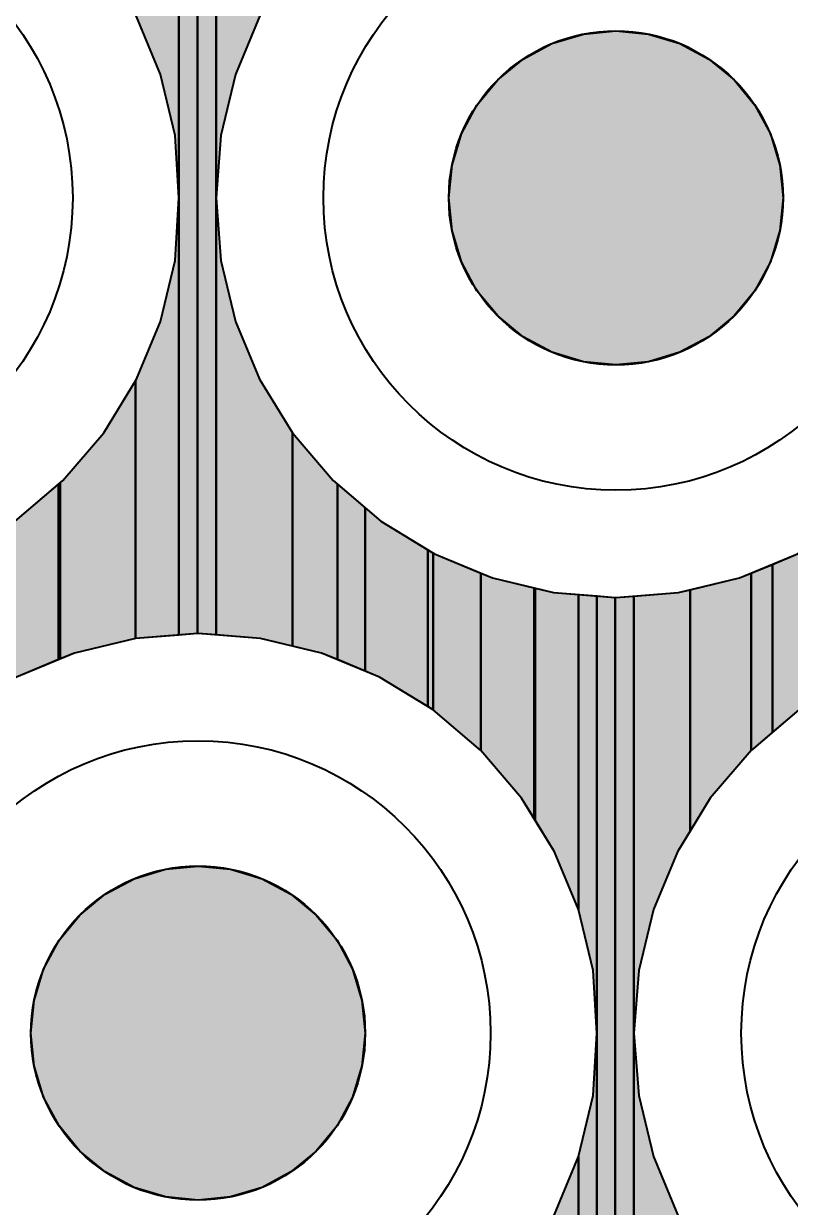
# Model space of a CAD drawing. Header units: millimetres. Extents: x 3.8 to 71.6, y 3.7 to 38.5.
# Drawn here: x 37.283 to 39.117, y 18.563 to 21.397 of the extents above; entities that cross this region are included whole.
import ezdxf

# ---------------------------------------------------------------- set-up
doc = ezdxf.new("R2010")
doc.units = ezdxf.units.MM
for name, color, linetype in [('bottom_copper', 7, 'Continuous'), ('drill_plated', 7, 'Continuous'), ('top_copper', 7, 'Continuous')]:
    doc.layers.add(name, color=color, linetype=linetype)

# ---------------------------------------------------------------- blocks, each defined once
blk = doc.blocks.new('Block5882')
at = {"layer": 'bottom_copper', "lineweight": 40}
for points in [[(0.5194, 11.4814), (0.3944, 11.4049), (0.2802, 11.3074), (0.2802, 11.732), (0.3913, 11.7781), (0.5194, 11.8565), (0.5194, 11.4814)], [(0.2802, 11.3074), (0.1827, 11.1932), (0.1345, 11.1144), (0.1345, 11.6922), (0.2526, 11.7206), (0.2802, 11.732), (0.2802, 11.3074)], [(0.1345, 11.1144), (0.1043, 11.0651), (0.0468, 10.9264), (0.0117, 10.7804), (0, 10.6307), (0, 11.6772), (0.1066, 11.6855), (0.1345, 11.6922), (0.1345, 11.1144)], [(0, 9.3842), (-0.0431, 9.3876), (-0.0446, 9.3875), (-0.0446, 11.6739), (-0.0431, 11.6738), (0, 11.6772), (0, 9.3842)], [(0.1345, 9.3692), (0.1066, 9.3759), (0, 9.3842), (0, 10.6307), (0.0117, 10.481), (0.0468, 10.335), (0.1043, 10.1963), (0.1345, 10.1469), (0.1345, 9.3692)]]:
    blk.add_hatch(color=7, dxfattribs=at).paths.add_polyline_path(points, flags=0)
at = {"layer": 'bottom_copper', "color": 7, "lineweight": 40}
for points in [[(0.5194, 11.4814), (0.3944, 11.4049), (0.2802, 11.3074), (0.2802, 11.732), (0.3913, 11.7781), (0.5194, 11.8565), (0.5194, 11.4814)], [(0.2802, 11.3074), (0.1827, 11.1932), (0.1345, 11.1144), (0.1345, 11.6922), (0.2526, 11.7206), (0.2802, 11.732), (0.2802, 11.3074)], [(0.1345, 11.1144), (0.1043, 11.0651), (0.0468, 10.9264), (0.0117, 10.7804), (0, 10.6307), (0, 11.6772), (0.1066, 11.6855), (0.1345, 11.6922), (0.1345, 11.1144)], [(0, 9.3842), (-0.0431, 9.3876), (-0.0446, 9.3875), (-0.0446, 11.6739), (-0.0431, 11.6738), (0, 11.6772), (0, 9.3842)], [(0.1345, 9.3692), (0.1066, 9.3759), (0, 9.3842), (0, 10.6307), (0.0117, 10.481), (0.0468, 10.335), (0.1043, 10.1963), (0.1345, 10.1469), (0.1345, 9.3692)]]:
    blk.add_lwpolyline(points, close=True, dxfattribs=at)
blk = doc.blocks.new('Block6923')
at = {"layer": 'bottom_copper', "lineweight": 40}
for points in [[(-0.1043, 15.8072), (-0.1474, 15.8106), (-0.1489, 15.8105), (-0.1489, 22.0357), (-0.1043, 22.0357), (-0.1043, 15.8072)], [(0.0784, 17.4162), (0, 17.2881), (-0.0575, 17.1494), (-0.0926, 17.0034), (-0.1043, 16.8537), (-0.1043, 22.0357), (0.0784, 22.0357), (0.0784, 17.4162)], [(0.0784, 15.7806), (0.0023, 15.7989), (-0.1043, 15.8072), (-0.1043, 16.8537), (-0.0926, 16.704), (-0.0575, 16.558), (0, 16.4193), (0.0784, 16.2912), (0.0784, 15.7806)], [(0.2526, 15.7206), (0.1483, 15.7638), (0.0784, 15.7806), (0.0784, 16.2912), (0.1759, 16.177), (0.2526, 16.1115), (0.2526, 15.7206)], [(0.4026, 15.6356), (0.287, 15.7063), (0.2526, 15.7206), (0.2526, 16.1115), (0.2901, 16.0795), (0.4026, 16.0106), (0.4026, 15.6356)], [(0.5293, 15.5304), (0.4151, 15.6279), (0.4026, 15.6356), (0.4026, 16.0106), (0.4182, 16.0011), (0.5293, 15.955), (0.5293, 15.5304)], [(0.6595, 15.3628), (0.6268, 15.4162), (0.5293, 15.5304), (0.5293, 15.955), (0.5569, 15.9436), (0.6595, 15.9189), (0.6595, 15.3628)], [(0.8066, 14.8537), (0.7978, 15.0034), (0.7627, 15.1494), (0.7052, 15.2881), (0.6595, 15.3628), (0.6595, 15.9189), (0.7029, 15.9085), (0.8066, 15.9004), (0.8066, 14.8537)], [(0.8511, 13.6105), (0.8066, 13.607), (0.8066, 15.9004), (0.8511, 15.8969), (0.8511, 13.6105)], [(0.8066, 13.607), (0.7029, 13.5989), (0.6595, 13.5885), (0.6595, 14.3446), (0.7052, 14.4193), (0.7627, 14.558), (0.7978, 14.704), (0.8066, 14.8537), (0.8066, 13.607)]]:
    blk.add_hatch(color=7, dxfattribs=at).paths.add_polyline_path(points, flags=0)
at = {"layer": 'bottom_copper', "color": 7, "lineweight": 40}
for points in [[(-0.1043, 15.8072), (-0.1474, 15.8106), (-0.1489, 15.8105), (-0.1489, 22.0357), (-0.1043, 22.0357), (-0.1043, 15.8072)], [(0.0784, 17.4162), (0, 17.2881), (-0.0575, 17.1494), (-0.0926, 17.0034), (-0.1043, 16.8537), (-0.1043, 22.0357), (0.0784, 22.0357), (0.0784, 17.4162)], [(0.0784, 15.7806), (0.0023, 15.7989), (-0.1043, 15.8072), (-0.1043, 16.8537), (-0.0926, 16.704), (-0.0575, 16.558), (0, 16.4193), (0.0784, 16.2912), (0.0784, 15.7806)], [(0.2526, 15.7206), (0.1483, 15.7638), (0.0784, 15.7806), (0.0784, 16.2912), (0.1759, 16.177), (0.2526, 16.1115), (0.2526, 15.7206)], [(0.4026, 15.6356), (0.287, 15.7063), (0.2526, 15.7206), (0.2526, 16.1115), (0.2901, 16.0795), (0.4026, 16.0106), (0.4026, 15.6356)], [(0.5293, 15.5304), (0.4151, 15.6279), (0.4026, 15.6356), (0.4026, 16.0106), (0.4182, 16.0011), (0.5293, 15.955), (0.5293, 15.5304)], [(0.6595, 15.3628), (0.6268, 15.4162), (0.5293, 15.5304), (0.5293, 15.955), (0.5569, 15.9436), (0.6595, 15.9189), (0.6595, 15.3628)], [(0.8066, 14.8537), (0.7978, 15.0034), (0.7627, 15.1494), (0.7052, 15.2881), (0.6595, 15.3628), (0.6595, 15.9189), (0.7029, 15.9085), (0.8066, 15.9004), (0.8066, 14.8537)], [(0.8511, 13.6105), (0.8066, 13.607), (0.8066, 15.9004), (0.8511, 15.8969), (0.8511, 13.6105)], [(0.8066, 13.607), (0.7029, 13.5989), (0.6595, 13.5885), (0.6595, 14.3446), (0.7052, 14.4193), (0.7627, 14.558), (0.7978, 14.704), (0.8066, 14.8537), (0.8066, 13.607)]]:
    blk.add_lwpolyline(points, close=True, dxfattribs=at)
blk = doc.blocks.new('Block7672')
at = {"layer": 'bottom_copper', "lineweight": 40}
for points in [[(0.9109, 16.8537), (0.9021, 17.0034), (0.867, 17.1494), (0.8095, 17.2881), (0.8072, 17.2919), (0.8072, 22.0357), (0.9109, 22.0357), (0.9109, 16.8537)], [(0.9554, 15.8105), (0.9109, 15.807), (0.9109, 22.0357), (0.9554, 22.0357), (0.9554, 15.8105)], [(0.9109, 15.807), (0.8072, 15.7989), (0.8072, 16.4155), (0.8095, 16.4193), (0.867, 16.558), (0.9021, 16.704), (0.9109, 16.8537), (0.9109, 15.807)], [(0.8072, 15.7989), (0.6612, 15.7638), (0.6272, 15.7497), (0.6272, 16.1715), (0.6336, 16.177), (0.7311, 16.2912), (0.8072, 16.4155), (0.8072, 15.7989)], [(0.6272, 15.7497), (0.5225, 15.7063), (0.5194, 15.7044), (0.5194, 16.0795), (0.6272, 16.1715), (0.6272, 15.7497)]]:
    blk.add_hatch(color=7, dxfattribs=at).paths.add_polyline_path(points, flags=0)
at = {"layer": 'bottom_copper', "color": 7, "lineweight": 40}
for points in [[(0.9109, 16.8537), (0.9021, 17.0034), (0.867, 17.1494), (0.8095, 17.2881), (0.8072, 17.2919), (0.8072, 22.0357), (0.9109, 22.0357), (0.9109, 16.8537)], [(0.9554, 15.8105), (0.9109, 15.807), (0.9109, 22.0357), (0.9554, 22.0357), (0.9554, 15.8105)], [(0.9109, 15.807), (0.8072, 15.7989), (0.8072, 16.4155), (0.8095, 16.4193), (0.867, 16.558), (0.9021, 16.704), (0.9109, 16.8537), (0.9109, 15.807)], [(0.8072, 15.7989), (0.6612, 15.7638), (0.6272, 15.7497), (0.6272, 16.1715), (0.6336, 16.177), (0.7311, 16.2912), (0.8072, 16.4155), (0.8072, 15.7989)], [(0.6272, 15.7497), (0.5225, 15.7063), (0.5194, 15.7044), (0.5194, 16.0795), (0.6272, 16.1715), (0.6272, 15.7497)]]:
    blk.add_lwpolyline(points, close=True, dxfattribs=at)
blk = doc.blocks.new('Block32102')
at = {"layer": 'top_copper', "lineweight": 40}
for points in [[(0.4602, 11.4452), (0.3944, 11.4049), (0.3313, 11.351), (0.3313, 11.7532), (0.3913, 11.7781), (0.4602, 11.8203), (0.4602, 11.4452)], [(0.3313, 11.351), (0.2802, 11.3074), (0.1827, 11.1932), (0.1345, 11.1144), (0.1345, 11.6922), (0.2526, 11.7206), (0.3313, 11.7532), (0.3313, 11.351)], [(0.1345, 11.1144), (0.1043, 11.0651), (0.0468, 10.9264), (0.0117, 10.7804), (0, 10.6307), (0, 11.6772), (0.1066, 11.6855), (0.1345, 11.6922), (0.1345, 11.1144)], [(0, 9.3842), (-0.0431, 9.3876), (-0.0446, 9.3875), (-0.0446, 11.6739), (-0.0431, 11.6738), (0, 11.6772), (0, 9.3842)], [(0.1345, 9.3692), (0.1066, 9.3759), (0, 9.3842), (0, 10.6307), (0.0117, 10.481), (0.0468, 10.335), (0.1043, 10.1963), (0.1345, 10.1469), (0.1345, 9.3692)]]:
    blk.add_hatch(color=7, dxfattribs=at).paths.add_polyline_path(points, flags=0)
at = {"layer": 'top_copper', "color": 7, "lineweight": 40}
for points in [[(0.4602, 11.4452), (0.3944, 11.4049), (0.3313, 11.351), (0.3313, 11.7532), (0.3913, 11.7781), (0.4602, 11.8203), (0.4602, 11.4452)], [(0.3313, 11.351), (0.2802, 11.3074), (0.1827, 11.1932), (0.1345, 11.1144), (0.1345, 11.6922), (0.2526, 11.7206), (0.3313, 11.7532), (0.3313, 11.351)], [(0.1345, 11.1144), (0.1043, 11.0651), (0.0468, 10.9264), (0.0117, 10.7804), (0, 10.6307), (0, 11.6772), (0.1066, 11.6855), (0.1345, 11.6922), (0.1345, 11.1144)], [(0, 9.3842), (-0.0431, 9.3876), (-0.0446, 9.3875), (-0.0446, 11.6739), (-0.0431, 11.6738), (0, 11.6772), (0, 9.3842)], [(0.1345, 9.3692), (0.1066, 9.3759), (0, 9.3842), (0, 10.6307), (0.0117, 10.481), (0.0468, 10.335), (0.1043, 10.1963), (0.1345, 10.1469), (0.1345, 9.3692)]]:
    blk.add_lwpolyline(points, close=True, dxfattribs=at)
blk = doc.blocks.new('Block33282')
at = {"layer": 'top_copper', "lineweight": 40}
for points in [[(0.1108, 17.4162), (0.0324, 17.2881), (-0.0251, 17.1494), (-0.0602, 17.0034), (-0.0719, 16.8537), (-0.0719, 24.0118), (0, 24.0175), (0.1108, 24.0441), (0.1108, 17.4162)], [(-0.0719, 15.8072), (-0.115, 15.8106), (-0.1165, 15.8105), (-0.1165, 24.0086), (-0.115, 24.0084), (-0.0719, 24.0118), (-0.0719, 15.8072)], [(0.1108, 15.7806), (0.0347, 15.7989), (-0.0719, 15.8072), (-0.0719, 16.8537), (-0.0602, 16.704), (-0.0251, 16.558), (0.0324, 16.4193), (0.1108, 16.2912), (0.1108, 15.7806)], [(0.2188, 15.748), (0.1807, 15.7638), (0.1108, 15.7806), (0.1108, 16.2912), (0.2083, 16.177), (0.2188, 16.168), (0.2188, 15.748)], [(0.4475, 15.6279), (0.3194, 15.7063), (0.2188, 15.748), (0.2188, 16.168), (0.3225, 16.0795), (0.4475, 16.003), (0.4475, 15.6279)], [(0.5617, 15.5304), (0.4475, 15.6279), (0.4475, 16.003), (0.4506, 16.0011), (0.5617, 15.955), (0.5617, 15.5304)], [(0.689, 15.3675), (0.6592, 15.4162), (0.5617, 15.5304), (0.5617, 15.955), (0.5893, 15.9436), (0.689, 15.9196), (0.689, 15.3675)], [(0.7951, 15.1494), (0.7376, 15.2881), (0.689, 15.3675), (0.689, 15.9196), (0.7353, 15.9085), (0.7951, 15.9038), (0.7951, 15.1494)], [(0.839, 14.8537), (0.8302, 15.0034), (0.7951, 15.1494), (0.7951, 15.9038), (0.839, 15.9004), (0.839, 14.8537)], [(0.8835, 13.6105), (0.839, 13.607), (0.839, 15.9004), (0.8835, 15.8969), (0.8835, 13.6105)], [(0.839, 13.607), (0.7951, 13.6036), (0.7951, 14.558), (0.8302, 14.704), (0.839, 14.8537), (0.839, 13.607)], [(0.7951, 13.6036), (0.7353, 13.5989), (0.689, 13.5878), (0.689, 14.3399), (0.7376, 14.4193), (0.7951, 14.558), (0.7951, 13.6036)]]:
    blk.add_hatch(color=7, dxfattribs=at).paths.add_polyline_path(points, flags=0)
at = {"layer": 'top_copper', "color": 7, "lineweight": 40}
for points in [[(0.1108, 17.4162), (0.0324, 17.2881), (-0.0251, 17.1494), (-0.0602, 17.0034), (-0.0719, 16.8537), (-0.0719, 24.0118), (0, 24.0175), (0.1108, 24.0441), (0.1108, 17.4162)], [(-0.0719, 15.8072), (-0.115, 15.8106), (-0.1165, 15.8105), (-0.1165, 24.0086), (-0.115, 24.0084), (-0.0719, 24.0118), (-0.0719, 15.8072)], [(0.1108, 15.7806), (0.0347, 15.7989), (-0.0719, 15.8072), (-0.0719, 16.8537), (-0.0602, 16.704), (-0.0251, 16.558), (0.0324, 16.4193), (0.1108, 16.2912), (0.1108, 15.7806)], [(0.2188, 15.748), (0.1807, 15.7638), (0.1108, 15.7806), (0.1108, 16.2912), (0.2083, 16.177), (0.2188, 16.168), (0.2188, 15.748)], [(0.4475, 15.6279), (0.3194, 15.7063), (0.2188, 15.748), (0.2188, 16.168), (0.3225, 16.0795), (0.4475, 16.003), (0.4475, 15.6279)], [(0.5617, 15.5304), (0.4475, 15.6279), (0.4475, 16.003), (0.4506, 16.0011), (0.5617, 15.955), (0.5617, 15.5304)], [(0.689, 15.3675), (0.6592, 15.4162), (0.5617, 15.5304), (0.5617, 15.955), (0.5893, 15.9436), (0.689, 15.9196), (0.689, 15.3675)], [(0.7951, 15.1494), (0.7376, 15.2881), (0.689, 15.3675), (0.689, 15.9196), (0.7353, 15.9085), (0.7951, 15.9038), (0.7951, 15.1494)], [(0.839, 14.8537), (0.8302, 15.0034), (0.7951, 15.1494), (0.7951, 15.9038), (0.839, 15.9004), (0.839, 14.8537)], [(0.8835, 13.6105), (0.839, 13.607), (0.839, 15.9004), (0.8835, 15.8969), (0.8835, 13.6105)], [(0.839, 13.607), (0.7951, 13.6036), (0.7951, 14.558), (0.8302, 14.704), (0.839, 14.8537), (0.839, 13.607)], [(0.7951, 13.6036), (0.7353, 13.5989), (0.689, 13.5878), (0.689, 14.3399), (0.7376, 14.4193), (0.7951, 14.558), (0.7951, 13.6036)]]:
    blk.add_lwpolyline(points, close=True, dxfattribs=at)
blk = doc.blocks.new('Block34524')
at = {"layer": 'top_copper', "lineweight": 40}
for points in [[(0.9109, 16.8537), (0.9021, 17.0034), (0.867, 17.1494), (0.8095, 17.2881), (0.8072, 17.2919), (0.8072, 24.0258), (0.8419, 24.0175), (0.9109, 24.0121), (0.9109, 16.8537)], [(0.9554, 15.8105), (0.9109, 15.807), (0.9109, 24.0121), (0.9554, 24.0086), (0.9554, 15.8105)], [(0.9109, 15.807), (0.8072, 15.7989), (0.8072, 16.4155), (0.8095, 16.4193), (0.867, 16.558), (0.9021, 16.704), (0.9109, 16.8537), (0.9109, 15.807)], [(0.8072, 15.7989), (0.6612, 15.7638), (0.6231, 15.748), (0.6231, 16.168), (0.6336, 16.177), (0.7311, 16.2912), (0.8072, 16.4155), (0.8072, 15.7989)], [(0.6231, 15.748), (0.5225, 15.7063), (0.5194, 15.7044), (0.5194, 16.0795), (0.6231, 16.168), (0.6231, 15.748)]]:
    blk.add_hatch(color=7, dxfattribs=at).paths.add_polyline_path(points, flags=0)
at = {"layer": 'top_copper', "color": 7, "lineweight": 40}
for points in [[(0.9109, 16.8537), (0.9021, 17.0034), (0.867, 17.1494), (0.8095, 17.2881), (0.8072, 17.2919), (0.8072, 24.0258), (0.8419, 24.0175), (0.9109, 24.0121), (0.9109, 16.8537)], [(0.9554, 15.8105), (0.9109, 15.807), (0.9109, 24.0121), (0.9554, 24.0086), (0.9554, 15.8105)], [(0.9109, 15.807), (0.8072, 15.7989), (0.8072, 16.4155), (0.8095, 16.4193), (0.867, 16.558), (0.9021, 16.704), (0.9109, 16.8537), (0.9109, 15.807)], [(0.8072, 15.7989), (0.6612, 15.7638), (0.6231, 15.748), (0.6231, 16.168), (0.6336, 16.177), (0.7311, 16.2912), (0.8072, 16.4155), (0.8072, 15.7989)], [(0.6231, 15.748), (0.5225, 15.7063), (0.5194, 15.7044), (0.5194, 16.0795), (0.6231, 16.168), (0.6231, 15.748)]]:
    blk.add_lwpolyline(points, close=True, dxfattribs=at)

msp = doc.modelspace()

# ---------------------------------------------------------------- hatches: boundary and pattern name
at = {"layer": 'bottom_copper', "lineweight": 40}
for points in [[(39.0923, 20.902), (39.0696, 20.8269), (39.0326, 20.7578), (38.9828, 20.6972), (38.9222, 20.6474), (38.8531, 20.6104), (38.778, 20.5877), (38.7, 20.58), (38.622, 20.5877), (38.5469, 20.6104), (38.4778, 20.6474), (38.4172, 20.6972), (38.3674, 20.7578), (38.3304, 20.8269), (38.3077, 20.902), (38.3, 20.98), (38.3077, 21.058), (38.3304, 21.1331), (38.3674, 21.2022), (38.4172, 21.2628), (38.4778, 21.3126), (38.5469, 21.3496), (38.622, 21.3723), (38.7, 21.38), (38.778, 21.3723), (38.8531, 21.3496), (38.9222, 21.3126), (38.9828, 21.2628), (39.0326, 21.2022), (39.0696, 21.1331), (39.0923, 21.058), (39.1, 20.98), (39.0923, 20.902)], [(38.0923, 18.902), (38.0696, 18.8269), (38.0326, 18.7578), (37.9828, 18.6972), (37.9222, 18.6474), (37.8531, 18.6104), (37.778, 18.5877), (37.7, 18.58), (37.622, 18.5877), (37.5469, 18.6104), (37.4778, 18.6474), (37.4172, 18.6972), (37.3674, 18.7578), (37.3304, 18.8269), (37.3077, 18.902), (37.3, 18.98), (37.3077, 19.058), (37.3304, 19.1331), (37.3674, 19.2022), (37.4172, 19.2628), (37.4778, 19.3126), (37.5469, 19.3496), (37.622, 19.3723), (37.7, 19.38), (37.778, 19.3723), (37.8531, 19.3496), (37.9222, 19.3126), (37.9828, 19.2628), (38.0326, 19.2022), (38.0696, 19.1331), (38.0923, 19.058), (38.1, 18.98), (38.0923, 18.902)]]:
    msp.add_hatch(color=7, dxfattribs=at).paths.add_polyline_path(points, flags=0)
at = {"layer": 'drill_plated', "lineweight": 40}
for points in [[(39.0923, 20.902), (39.0696, 20.8269), (39.0326, 20.7578), (38.9828, 20.6972), (38.9222, 20.6474), (38.8531, 20.6104), (38.778, 20.5877), (38.7, 20.58), (38.622, 20.5877), (38.5469, 20.6104), (38.4778, 20.6474), (38.4172, 20.6972), (38.3674, 20.7578), (38.3304, 20.8269), (38.3077, 20.902), (38.3, 20.98), (38.3077, 21.058), (38.3304, 21.1331), (38.3674, 21.2022), (38.4172, 21.2628), (38.4778, 21.3126), (38.5469, 21.3496), (38.622, 21.3723), (38.7, 21.38), (38.778, 21.3723), (38.8531, 21.3496), (38.9222, 21.3126), (38.9828, 21.2628), (39.0326, 21.2022), (39.0696, 21.1331), (39.0923, 21.058), (39.1, 20.98), (39.0923, 20.902)], [(38.0923, 18.902), (38.0696, 18.8269), (38.0326, 18.7578), (37.9828, 18.6972), (37.9222, 18.6474), (37.8531, 18.6104), (37.778, 18.5877), (37.7, 18.58), (37.622, 18.5877), (37.5469, 18.6104), (37.4778, 18.6474), (37.4172, 18.6972), (37.3674, 18.7578), (37.3304, 18.8269), (37.3077, 18.902), (37.3, 18.98), (37.3077, 19.058), (37.3304, 19.1331), (37.3674, 19.2022), (37.4172, 19.2628), (37.4778, 19.3126), (37.5469, 19.3496), (37.622, 19.3723), (37.7, 19.38), (37.778, 19.3723), (37.8531, 19.3496), (37.9222, 19.3126), (37.9828, 19.2628), (38.0326, 19.2022), (38.0696, 19.1331), (38.0923, 19.058), (38.1, 18.98), (38.0923, 18.902)]]:
    msp.add_hatch(color=7, dxfattribs=at).paths.add_polyline_path(points, flags=0)
at = {"layer": 'top_copper', "lineweight": 40}
for points in [[(39.0923, 20.902), (39.0696, 20.8269), (39.0326, 20.7578), (38.9828, 20.6972), (38.9222, 20.6474), (38.8531, 20.6104), (38.778, 20.5877), (38.7, 20.58), (38.622, 20.5877), (38.5469, 20.6104), (38.4778, 20.6474), (38.4172, 20.6972), (38.3674, 20.7578), (38.3304, 20.8269), (38.3077, 20.902), (38.3, 20.98), (38.3077, 21.058), (38.3304, 21.1331), (38.3674, 21.2022), (38.4172, 21.2628), (38.4778, 21.3126), (38.5469, 21.3496), (38.622, 21.3723), (38.7, 21.38), (38.778, 21.3723), (38.8531, 21.3496), (38.9222, 21.3126), (38.9828, 21.2628), (39.0326, 21.2022), (39.0696, 21.1331), (39.0923, 21.058), (39.1, 20.98), (39.0923, 20.902)], [(38.0923, 18.902), (38.0696, 18.8269), (38.0326, 18.7578), (37.9828, 18.6972), (37.9222, 18.6474), (37.8531, 18.6104), (37.778, 18.5877), (37.7, 18.58), (37.622, 18.5877), (37.5469, 18.6104), (37.4778, 18.6474), (37.4172, 18.6972), (37.3674, 18.7578), (37.3304, 18.8269), (37.3077, 18.902), (37.3, 18.98), (37.3077, 19.058), (37.3304, 19.1331), (37.3674, 19.2022), (37.4172, 19.2628), (37.4778, 19.3126), (37.5469, 19.3496), (37.622, 19.3723), (37.7, 19.38), (37.778, 19.3723), (37.8531, 19.3496), (37.9222, 19.3126), (37.9828, 19.2628), (38.0326, 19.2022), (38.0696, 19.1331), (38.0923, 19.058), (38.1, 18.98), (38.0923, 18.902)]]:
    msp.add_hatch(color=7, dxfattribs=at).paths.add_polyline_path(points, flags=0)

# ---------------------------------------------------------------- linework, layer by layer
at = {"layer": 'bottom_copper', "color": 7, "lineweight": 40}
for p, q in [((37.6985, 19.9368), (37.6985, 26.162)), ((37.6985, 26.162), (37.6985, 19.9368)), ((37.6101, 21.2757), (37.5526, 21.4144)), ((37.8474, 21.4144), (37.7899, 21.2757)), ((37.6452, 21.1297), (37.6101, 21.2757)), ((37.7899, 21.2757), (37.7548, 21.1297)), ((37.654, 20.98), (37.6452, 21.1297)), ((37.7548, 21.1297), (37.7431, 20.98)), ((37.6452, 20.8303), (37.654, 20.98)), ((37.7431, 20.98), (37.7548, 20.8303)), ((37.6101, 20.6843), (37.6452, 20.8303)), ((37.7548, 20.8303), (37.7899, 20.6843)), ((37.5526, 20.5456), (37.6101, 20.6843)), ((37.7899, 20.6843), (37.8474, 20.5456)), ((37.4742, 20.4175), (37.5526, 20.5456)), ((37.8474, 20.5456), (37.9258, 20.4175)), ((37.3767, 20.3033), (37.4742, 20.4175)), ((37.9258, 20.4175), (38.0233, 20.3033)), ((37.2625, 20.2058), (37.3767, 20.3033)), ((38.0233, 20.3033), (38.1375, 20.2058)), ((38.1375, 20.2058), (38.2656, 20.1274)), ((38.2656, 20.1274), (38.4043, 20.0699)), ((38.9957, 20.0699), (39.1344, 20.1274)), ((38.4043, 20.0699), (38.5503, 20.0348)), ((38.8497, 20.0348), (38.9957, 20.0699)), ((38.5503, 20.0348), (38.6985, 20.0232)), ((38.6985, 17.7368), (38.6985, 20.0232)), ((38.6985, 20.0232), (38.7, 20.0231)), ((38.6985, 20.0232), (38.6985, 17.7368)), ((38.7, 20.0231), (38.8497, 20.0348)), ((37.6985, 19.9368), (37.5503, 19.9252)), ((37.7, 19.9369), (37.6985, 19.9368)), ((37.8497, 19.9252), (37.7, 19.9369)), ((37.5503, 19.9252), (37.4043, 19.8901)), ((37.9957, 19.8901), (37.8497, 19.9252)), ((37.4043, 19.8901), (37.2656, 19.8326)), ((38.1344, 19.8326), (37.9957, 19.8901)), ((38.2625, 19.7542), (38.1344, 19.8326)), ((38.3767, 19.6567), (38.2625, 19.7542)), ((39.1375, 19.7542), (39.0233, 19.6567)), ((38.4742, 19.5425), (38.3767, 19.6567)), ((39.0233, 19.6567), (38.9258, 19.5425)), ((38.5526, 19.4144), (38.4742, 19.5425)), ((38.9258, 19.5425), (38.8474, 19.4144)), ((38.6101, 19.2757), (38.5526, 19.4144)), ((38.8474, 19.4144), (38.7899, 19.2757)), ((38.6452, 19.1297), (38.6101, 19.2757)), ((38.7899, 19.2757), (38.7548, 19.1297)), ((38.654, 18.98), (38.6452, 19.1297)), ((38.7548, 19.1297), (38.7431, 18.98)), ((38.6452, 18.8303), (38.654, 18.98)), ((38.7431, 18.98), (38.7548, 18.8303)), ((38.6101, 18.6843), (38.6452, 18.8303)), ((38.7548, 18.8303), (38.7899, 18.6843)), ((38.5526, 18.5456), (38.6101, 18.6843)), ((38.7899, 18.6843), (38.8474, 18.5456))]:
    msp.add_line(p, q, dxfattribs=at)
for points in [[(39.0923, 20.902), (39.0696, 20.8269), (39.0326, 20.7578), (38.9828, 20.6972), (38.9222, 20.6474), (38.8531, 20.6104), (38.778, 20.5877), (38.7, 20.58), (38.622, 20.5877), (38.5469, 20.6104), (38.4778, 20.6474), (38.4172, 20.6972), (38.3674, 20.7578), (38.3304, 20.8269), (38.3077, 20.902), (38.3, 20.98), (38.3077, 21.058), (38.3304, 21.1331), (38.3674, 21.2022), (38.4172, 21.2628), (38.4778, 21.3126), (38.5469, 21.3496), (38.622, 21.3723), (38.7, 21.38), (38.778, 21.3723), (38.8531, 21.3496), (38.9222, 21.3126), (38.9828, 21.2628), (39.0326, 21.2022), (39.0696, 21.1331), (39.0923, 21.058), (39.1, 20.98), (39.0923, 20.902)], [(38.0923, 18.902), (38.0696, 18.8269), (38.0326, 18.7578), (37.9828, 18.6972), (37.9222, 18.6474), (37.8531, 18.6104), (37.778, 18.5877), (37.7, 18.58), (37.622, 18.5877), (37.5469, 18.6104), (37.4778, 18.6474), (37.4172, 18.6972), (37.3674, 18.7578), (37.3304, 18.8269), (37.3077, 18.902), (37.3, 18.98), (37.3077, 19.058), (37.3304, 19.1331), (37.3674, 19.2022), (37.4172, 19.2628), (37.4778, 19.3126), (37.5469, 19.3496), (37.622, 19.3723), (37.7, 19.38), (37.778, 19.3723), (37.8531, 19.3496), (37.9222, 19.3126), (37.9828, 19.2628), (38.0326, 19.2022), (38.0696, 19.1331), (38.0923, 19.058), (38.1, 18.98), (38.0923, 18.902)]]:
    msp.add_lwpolyline(points, close=True, dxfattribs=at)
for centre, major_axis in [((36.7, 20.98), (0.7, 0)), ((38.7, 20.98), (0.7, 0)), ((38.7, 20.98), (0.4, 0)), ((37.7, 18.98), (0.7, 0)), ((39.7, 18.98), (0.7, 0)), ((37.7, 18.98), (0.4, 0))]:
    msp.add_ellipse(centre, major_axis=major_axis, ratio=1, dxfattribs=at)
at = {"layer": 'drill_plated', "color": 7, "lineweight": 40}
for points in [[(39.0923, 20.902), (39.0696, 20.8269), (39.0326, 20.7578), (38.9828, 20.6972), (38.9222, 20.6474), (38.8531, 20.6104), (38.778, 20.5877), (38.7, 20.58), (38.622, 20.5877), (38.5469, 20.6104), (38.4778, 20.6474), (38.4172, 20.6972), (38.3674, 20.7578), (38.3304, 20.8269), (38.3077, 20.902), (38.3, 20.98), (38.3077, 21.058), (38.3304, 21.1331), (38.3674, 21.2022), (38.4172, 21.2628), (38.4778, 21.3126), (38.5469, 21.3496), (38.622, 21.3723), (38.7, 21.38), (38.778, 21.3723), (38.8531, 21.3496), (38.9222, 21.3126), (38.9828, 21.2628), (39.0326, 21.2022), (39.0696, 21.1331), (39.0923, 21.058), (39.1, 20.98), (39.0923, 20.902)], [(38.0923, 18.902), (38.0696, 18.8269), (38.0326, 18.7578), (37.9828, 18.6972), (37.9222, 18.6474), (37.8531, 18.6104), (37.778, 18.5877), (37.7, 18.58), (37.622, 18.5877), (37.5469, 18.6104), (37.4778, 18.6474), (37.4172, 18.6972), (37.3674, 18.7578), (37.3304, 18.8269), (37.3077, 18.902), (37.3, 18.98), (37.3077, 19.058), (37.3304, 19.1331), (37.3674, 19.2022), (37.4172, 19.2628), (37.4778, 19.3126), (37.5469, 19.3496), (37.622, 19.3723), (37.7, 19.38), (37.778, 19.3723), (37.8531, 19.3496), (37.9222, 19.3126), (37.9828, 19.2628), (38.0326, 19.2022), (38.0696, 19.1331), (38.0923, 19.058), (38.1, 18.98), (38.0923, 18.902)]]:
    msp.add_lwpolyline(points, close=True, dxfattribs=at)
for centre in [(38.7, 20.98), (37.7, 18.98)]:
    msp.add_ellipse(centre, major_axis=(0.4, 0), ratio=1, dxfattribs=at)
at = {"layer": 'top_copper', "color": 7, "lineweight": 40}
for p, q in [((37.6985, 19.9368), (37.6985, 28.1349)), ((37.6985, 28.1349), (37.6985, 19.9368)), ((37.6101, 21.2757), (37.5526, 21.4144)), ((37.8474, 21.4144), (37.7899, 21.2757)), ((37.6452, 21.1297), (37.6101, 21.2757)), ((37.7899, 21.2757), (37.7548, 21.1297)), ((37.654, 20.98), (37.6452, 21.1297)), ((37.7548, 21.1297), (37.7431, 20.98)), ((37.6452, 20.8303), (37.654, 20.98)), ((37.7431, 20.98), (37.7548, 20.8303)), ((37.6101, 20.6843), (37.6452, 20.8303)), ((37.7548, 20.8303), (37.7899, 20.6843)), ((37.5526, 20.5456), (37.6101, 20.6843)), ((37.7899, 20.6843), (37.8474, 20.5456)), ((37.4742, 20.4175), (37.5526, 20.5456)), ((37.8474, 20.5456), (37.9258, 20.4175)), ((37.3767, 20.3033), (37.4742, 20.4175)), ((37.9258, 20.4175), (38.0233, 20.3033)), ((37.2625, 20.2058), (37.3767, 20.3033)), ((38.0233, 20.3033), (38.1375, 20.2058)), ((38.1375, 20.2058), (38.2656, 20.1274)), ((38.2656, 20.1274), (38.4043, 20.0699)), ((38.9957, 20.0699), (39.1344, 20.1274)), ((38.4043, 20.0699), (38.5503, 20.0348)), ((38.8497, 20.0348), (38.9957, 20.0699)), ((38.5503, 20.0348), (38.6985, 20.0232)), ((38.6985, 17.7368), (38.6985, 20.0232)), ((38.6985, 20.0232), (38.7, 20.0231)), ((38.6985, 20.0232), (38.6985, 17.7368)), ((38.7, 20.0231), (38.8497, 20.0348)), ((37.6985, 19.9368), (37.5503, 19.9252)), ((37.7, 19.9369), (37.6985, 19.9368)), ((37.8497, 19.9252), (37.7, 19.9369)), ((37.5503, 19.9252), (37.4043, 19.8901)), ((37.9957, 19.8901), (37.8497, 19.9252)), ((37.4043, 19.8901), (37.2656, 19.8326)), ((38.1344, 19.8326), (37.9957, 19.8901)), ((38.2625, 19.7542), (38.1344, 19.8326)), ((38.3767, 19.6567), (38.2625, 19.7542)), ((39.1375, 19.7542), (39.0233, 19.6567)), ((38.4742, 19.5425), (38.3767, 19.6567)), ((39.0233, 19.6567), (38.9258, 19.5425)), ((38.5526, 19.4144), (38.4742, 19.5425)), ((38.9258, 19.5425), (38.8474, 19.4144)), ((38.6101, 19.2757), (38.5526, 19.4144)), ((38.8474, 19.4144), (38.7899, 19.2757)), ((38.6452, 19.1297), (38.6101, 19.2757)), ((38.7899, 19.2757), (38.7548, 19.1297)), ((38.654, 18.98), (38.6452, 19.1297)), ((38.7548, 19.1297), (38.7431, 18.98)), ((38.6452, 18.8303), (38.654, 18.98)), ((38.7431, 18.98), (38.7548, 18.8303)), ((38.6101, 18.6843), (38.6452, 18.8303)), ((38.7548, 18.8303), (38.7899, 18.6843)), ((38.5526, 18.5456), (38.6101, 18.6843)), ((38.7899, 18.6843), (38.8474, 18.5456))]:
    msp.add_line(p, q, dxfattribs=at)
for points in [[(39.0923, 20.902), (39.0696, 20.8269), (39.0326, 20.7578), (38.9828, 20.6972), (38.9222, 20.6474), (38.8531, 20.6104), (38.778, 20.5877), (38.7, 20.58), (38.622, 20.5877), (38.5469, 20.6104), (38.4778, 20.6474), (38.4172, 20.6972), (38.3674, 20.7578), (38.3304, 20.8269), (38.3077, 20.902), (38.3, 20.98), (38.3077, 21.058), (38.3304, 21.1331), (38.3674, 21.2022), (38.4172, 21.2628), (38.4778, 21.3126), (38.5469, 21.3496), (38.622, 21.3723), (38.7, 21.38), (38.778, 21.3723), (38.8531, 21.3496), (38.9222, 21.3126), (38.9828, 21.2628), (39.0326, 21.2022), (39.0696, 21.1331), (39.0923, 21.058), (39.1, 20.98), (39.0923, 20.902)], [(38.0923, 18.902), (38.0696, 18.8269), (38.0326, 18.7578), (37.9828, 18.6972), (37.9222, 18.6474), (37.8531, 18.6104), (37.778, 18.5877), (37.7, 18.58), (37.622, 18.5877), (37.5469, 18.6104), (37.4778, 18.6474), (37.4172, 18.6972), (37.3674, 18.7578), (37.3304, 18.8269), (37.3077, 18.902), (37.3, 18.98), (37.3077, 19.058), (37.3304, 19.1331), (37.3674, 19.2022), (37.4172, 19.2628), (37.4778, 19.3126), (37.5469, 19.3496), (37.622, 19.3723), (37.7, 19.38), (37.778, 19.3723), (37.8531, 19.3496), (37.9222, 19.3126), (37.9828, 19.2628), (38.0326, 19.2022), (38.0696, 19.1331), (38.0923, 19.058), (38.1, 18.98), (38.0923, 18.902)]]:
    msp.add_lwpolyline(points, close=True, dxfattribs=at)
for centre, major_axis in [((36.7, 20.98), (0.7, 0)), ((38.7, 20.98), (0.7, 0)), ((38.7, 20.98), (0.4, 0)), ((37.7, 18.98), (0.7, 0)), ((39.7, 18.98), (0.7, 0)), ((37.7, 18.98), (0.4, 0))]:
    msp.add_ellipse(centre, major_axis=major_axis, ratio=1, dxfattribs=at)

# ---------------------------------------------------------------- block references
at = {"layer": 'bottom_copper'}
for name, p in [('Block7672', (36.7431, 4.1263)), ('Block6923', (37.8474, 4.1263)), ('Block5882', (38.7431, 8.3493))]:
    msp.add_blockref(name, p, dxfattribs=at)
at = {"layer": 'top_copper'}
for name, p in [('Block32102', (38.7431, 8.3493)), ('Block33282', (37.815, 4.1263)), ('Block34524', (36.7431, 4.1263))]:
    msp.add_blockref(name, p, dxfattribs=at)

doc.saveas('drawing.dxf')
